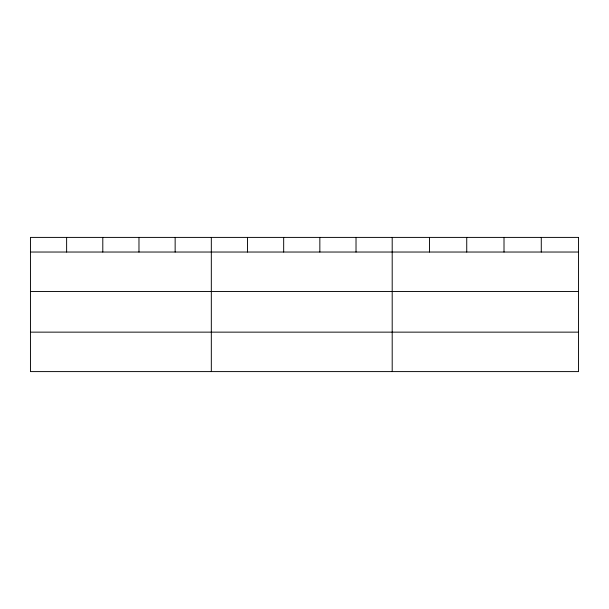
<?xml version="1.0" encoding="UTF-8"?>
<svg xmlns="http://www.w3.org/2000/svg" width="609" height="609" viewBox="0 0 609 609"><rect width="100%" height="100%" fill="white"/><g stroke="black" fill="none" stroke-linecap="round" stroke-linejoin="round"><path stroke-width="0.91" d="M30.45 252.035L578.55 252.035M30.45 291.49L578.55 291.49M30.45 332.141L578.55 332.141M541.279 237.403L541.279 252.035M504.008 237.403L504.008 252.035M466.738 237.403L466.738 252.035M429.467 237.403L429.467 252.035M392.196 237.403L392.196 371.597M356.021 237.403L356.021 252.035M319.847 237.403L319.847 252.035M283.672 237.403L283.672 252.035M247.498 237.403L247.498 252.035M211.323 237.403L211.323 371.597M175.148 237.403L175.148 252.035M138.974 237.403L138.974 252.035M102.799 237.403L102.799 252.035M66.625 237.403L66.625 252.035M578.55 237.403L30.45 237.403L30.45 371.597L578.55 371.597L578.55 237.403"/></g></svg>
